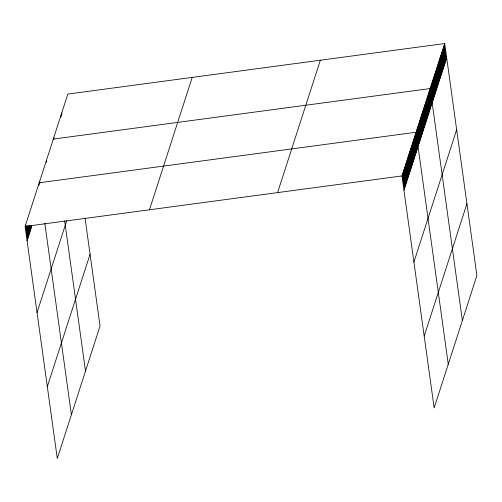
<?xml version="1.0" encoding="UTF-8"?>
<svg xmlns="http://www.w3.org/2000/svg" width="502" height="502" viewBox="0 0 502 502"><rect width="100%" height="100%" fill="white"/><g stroke="black" fill="none" stroke-linecap="round" stroke-linejoin="round"><path stroke-width="0.75" d="M85.039 218L100.036 326.068L57.291 458.458L25.1 226.458L67.845 94.069L444.709 43.542L476.9 275.542L434.155 407.931L401.964 175.932L444.709 43.542M27.083 240.772L31.789 226.207M37.054 312.608L66.672 220.874M47.326 386.622L90.065 254.232M149.464 209.786L192.21 77.396M277.6 192.605L320.339 60.215M403.953 190.239L446.692 57.855M413.918 262.082L456.663 129.692M424.19 336.095L466.929 203.705M53.312 139.079L430.176 88.553L462.367 320.552M25.1 226.458L401.964 175.932M444.239 44.992L446.222 59.305M443.768 46.448L445.757 60.755M443.304 47.897L445.287 62.21M442.833 49.347L444.816 63.66M442.362 50.802L444.352 65.116M441.892 52.252L443.881 66.565M441.427 53.708L443.41 68.015M440.957 55.157L442.94 69.471M440.486 56.607L442.475 70.92M440.022 58.063L442.005 72.376M439.551 59.512L441.534 73.825M439.081 60.968L441.07 75.275M438.61 62.417L440.599 76.731M438.146 63.867L440.128 78.18M437.675 65.323L439.664 79.636M437.204 66.772L439.194 81.086M436.74 68.228L438.723 82.535M436.269 69.678L438.252 83.991M435.799 71.127L437.788 85.44M435.334 72.583L437.317 86.896M434.864 74.032L436.847 88.346M434.393 75.488L436.382 89.795M433.923 76.938L435.912 91.251M433.458 78.387L435.441 92.701M432.988 79.843L434.97 94.156M432.517 81.293L434.506 95.606M432.053 82.748L434.035 97.055M431.582 84.198L433.565 98.511M431.111 85.647L433.101 99.961M430.641 87.103L432.63 101.41M429.706 90.009L431.689 104.322M429.235 91.464L431.218 105.778M428.764 92.92L430.747 107.233M428.294 94.376L430.283 108.689M427.823 95.832L429.812 110.145M427.353 97.294L429.342 111.601M426.882 98.75L428.871 113.057M426.411 100.205L428.401 114.512M425.941 101.661L427.93 115.975M425.47 103.117L427.459 117.43M425.006 104.573L426.989 118.886M424.535 106.029L426.518 120.342M424.064 107.484L426.047 121.798M423.594 108.94L425.577 123.254M423.123 110.396L425.106 124.709M422.653 111.852L424.636 126.165M422.182 113.308L424.165 127.621M421.711 114.763L423.701 129.077M421.241 116.219L423.23 130.533M420.77 117.681L422.759 131.988M420.299 119.137L422.289 133.444M419.829 120.593L421.818 134.906M419.358 122.049L421.347 136.362M418.894 123.505L420.877 137.818M418.423 124.96L420.406 139.274M417.953 126.416L419.936 140.729M417.482 127.872L419.465 142.185M417.011 129.328L418.994 143.641M416.541 130.784L418.524 145.097M448.261 364.245L416.07 132.239L39.206 182.772L39.413 184.278M415.6 133.695L417.589 148.008M415.129 135.151L417.118 149.464M414.658 136.613L416.647 150.92M414.188 138.069L416.177 152.376M413.717 139.525L415.706 153.832M413.246 140.98L415.236 155.294M412.776 142.436L414.765 156.749M412.311 143.892L414.294 158.205M411.841 145.348L413.824 159.661M411.37 146.804L413.353 161.117M410.9 148.259L412.882 162.573M410.429 149.715L412.412 164.028M409.958 151.171L411.941 165.484M409.488 152.627L411.471 166.94M409.017 154.083L411.006 168.396M408.546 155.538L410.536 169.852M408.076 157L410.065 171.307M407.605 158.456L409.594 172.763M407.135 159.912L409.124 174.219M406.664 161.368L408.653 175.681M406.193 162.824L408.182 177.137M405.729 164.279L407.712 178.593M405.258 165.735L407.241 180.049M404.788 167.191L406.771 181.504M404.317 168.647L406.3 182.96M403.846 170.103L405.829 184.416M403.376 171.558L405.359 185.872M402.905 173.014L404.888 187.328M402.435 174.47L404.424 188.783M61.746 112.944L61.959 114.45M61.282 114.4L61.489 115.906M60.811 115.849L61.018 117.355M53.777 137.63L53.99 139.136M64.639 220.742L85.503 371.085M46.259 160.922L46.466 162.435M39.677 181.31L39.884 182.822M44.822 223.271L71.397 414.771M38.736 184.228L38.943 185.734M31.005 225.404L31.319 227.663M30.327 225.354L30.848 229.119M29.643 225.304L30.377 230.575M29.072 226.007L29.907 232.031M28.394 225.956L29.436 233.486M27.71 225.906L28.965 234.942M27.033 225.856L28.495 236.398M26.355 225.806L28.024 237.854M25.571 225.003L27.554 239.31"/></g></svg>
